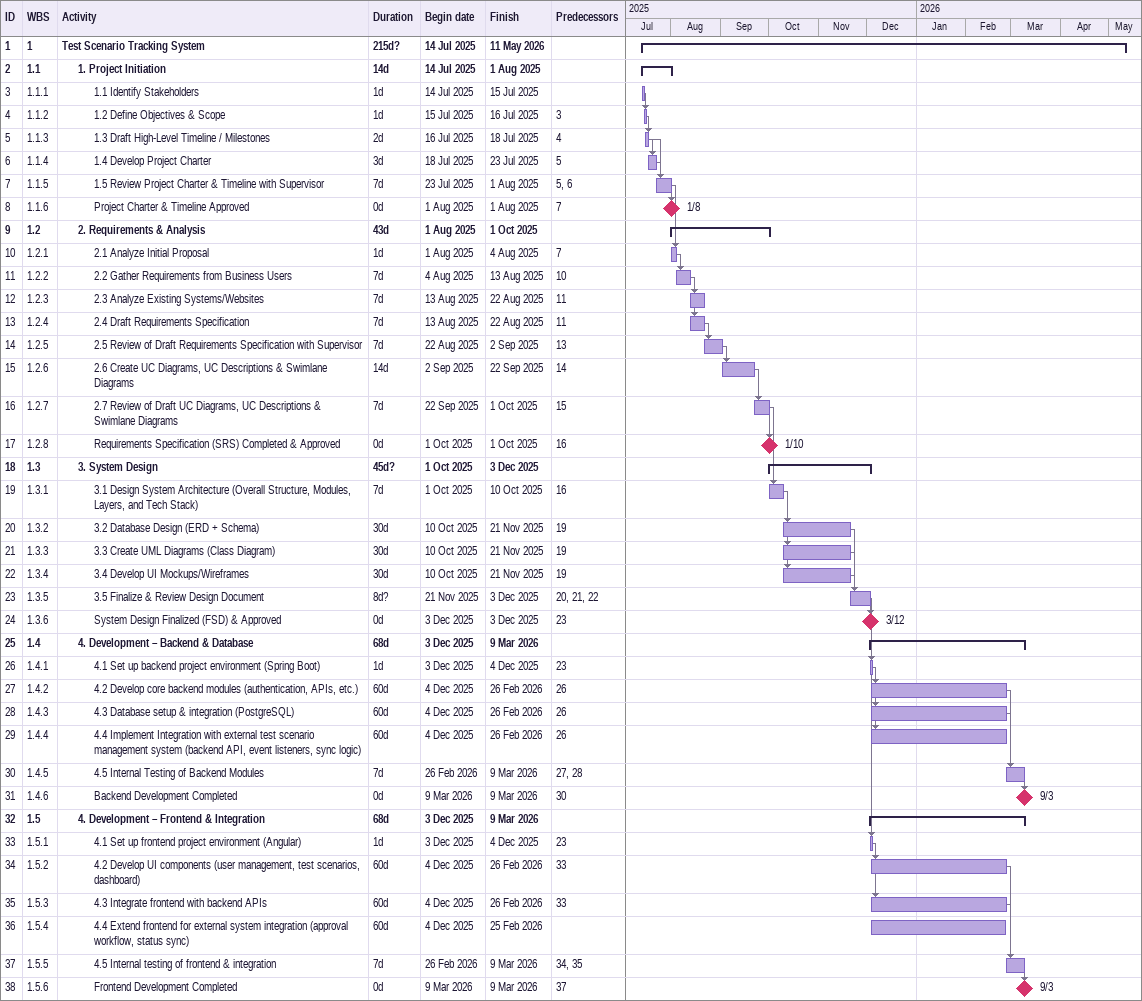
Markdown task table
| ID | WBS | Task | Duration | Start | Finish | Predecessors |
|---|---|---|---|---|---|---|
| 1 | 1 | **Test Scenario Tracking System** | 215d? | 2025-07-14 | 2026-05-11 |  |
| 2 | 1.1 | **1. Project Initiation** | 14d | 2025-07-14 | 2025-08-01 |  |
| 3 | 1.1.1 | 1.1 Identify Stakeholders | 1d | 2025-07-14 | 2025-07-15 |  |
| 4 | 1.1.2 | 1.2 Define Objectives & Scope | 1d | 2025-07-15 | 2025-07-16 | 3 |
| 5 | 1.1.3 | 1.3 Draft High-Level Timeline / Milestones | 2d | 2025-07-16 | 2025-07-18 | 4 |
| 6 | 1.1.4 | 1.4 Develop Project Charter | 3d | 2025-07-18 | 2025-07-23 | 5 |
| 7 | 1.1.5 | 1.5 Review Project Charter & Timeline with Supervisor | 7d | 2025-07-23 | 2025-08-01 | 5, 6 |
| 8 | 1.1.6 | Project Charter & Timeline Approved | 0d | 2025-08-01 | 2025-08-01 | 7 |
| 9 | 1.2 | **2. Requirements & Analysis** | 43d | 2025-08-01 | 2025-10-01 |  |
| 10 | 1.2.1 | 2.1 Analyze Initial Proposal | 1d | 2025-08-01 | 2025-08-04 | 7 |
| 11 | 1.2.2 | 2.2 Gather Requirements from Business Users | 7d | 2025-08-04 | 2025-08-13 | 10 |
| 12 | 1.2.3 | 2.3 Analyze Existing Systems/Websites | 7d | 2025-08-13 | 2025-08-22 | 11 |
| 13 | 1.2.4 | 2.4 Draft Requirements Specification | 7d | 2025-08-13 | 2025-08-22 | 11 |
| 14 | 1.2.5 | 2.5 Review of Draft Requirements Specification with Supervisor | 7d | 2025-08-22 | 2025-09-02 | 13 |
| 15 | 1.2.6 | 2.6 Create UC Diagrams, UC Descriptions & Swimlane Diagrams | 14d | 2025-09-02 | 2025-09-22 | 14 |
| 16 | 1.2.7 | 2.7 Review of Draft UC Diagrams, UC Descriptions & Swimlane Diagrams | 7d | 2025-09-22 | 2025-10-01 | 15 |
| 17 | 1.2.8 | Requirements Specification (SRS) Completed & Approved | 0d | 2025-10-01 | 2025-10-01 | 16 |
| 18 | 1.3 | **3. System Design** | 45d? | 2025-10-01 | 2025-12-03 |  |
| 19 | 1.3.1 | 3.1 Design System Architecture (Overall Structure, Modules, Layers, and Tech Stack) | 7d | 2025-10-01 | 2025-10-10 | 16 |
| 20 | 1.3.2 | 3.2 Database Design (ERD + Schema) | 30d | 2025-10-10 | 2025-11-21 | 19 |
| 21 | 1.3.3 | 3.3 Create UML Diagrams (Class Diagram) | 30d | 2025-10-10 | 2025-11-21 | 19 |
| 22 | 1.3.4 | 3.4 Develop UI Mockups/Wireframes | 30d | 2025-10-10 | 2025-11-21 | 19 |
| 23 | 1.3.5 | 3.5 Finalize & Review Design Document | 8d? | 2025-11-21 | 2025-12-03 | 20, 21, 22 |
| 24 | 1.3.6 | System Design Finalized (FSD) & Approved | 0d | 2025-12-03 | 2025-12-03 | 23 |
| 25 | 1.4 | **4. Development – Backend & Database** | 68d | 2025-12-03 | 2026-03-09 |  |
| 26 | 1.4.1 | 4.1 Set up backend project environment (Spring Boot) | 1d | 2025-12-03 | 2025-12-04 | 23 |
| 27 | 1.4.2 | 4.2 Develop core backend modules (authentication, APIs, etc.) | 60d | 2025-12-04 | 2026-02-26 | 26 |
| 28 | 1.4.3 | 4.3 Database setup & integration (PostgreSQL) | 60d | 2025-12-04 | 2026-02-26 | 26 |
| 29 | 1.4.4 | 4.4 Implement Integration with external test scenario management system (backend API, event listeners, sync logic) | 60d | 2025-12-04 | 2026-02-26 | 26 |
| 30 | 1.4.5 | 4.5 Internal Testing of Backend Modules | 7d | 2026-02-26 | 2026-03-09 | 27, 28 |
| 31 | 1.4.6 | Backend Development Completed | 0d | 2026-03-09 | 2026-03-09 | 30 |
| 32 | 1.5 | **4. Development – Frontend & Integration** | 68d | 2025-12-03 | 2026-03-09 |  |
| 33 | 1.5.1 | 4.1 Set up frontend project environment (Angular) | 1d | 2025-12-03 | 2025-12-04 | 23 |
| 34 | 1.5.2 | 4.2 Develop UI components (user management, test scenarios, dashboard) | 60d | 2025-12-04 | 2026-02-26 | 33 |
| 35 | 1.5.3 | 4.3 Integrate frontend with backend APIs | 60d | 2025-12-04 | 2026-02-26 | 33 |
| 36 | 1.5.4 | 4.4 Extend frontend for external system integration (approval workflow, status sync) | 60d | 2025-12-04 | 2026-02-25 |  |
| 37 | 1.5.5 | 4.5 Internal testing of frontend & integration | 7d | 2026-02-26 | 2026-03-09 | 34, 35 |
| 38 | 1.5.6 | Frontend Development Completed | 0d | 2026-03-09 | 2026-03-09 | 37 |
